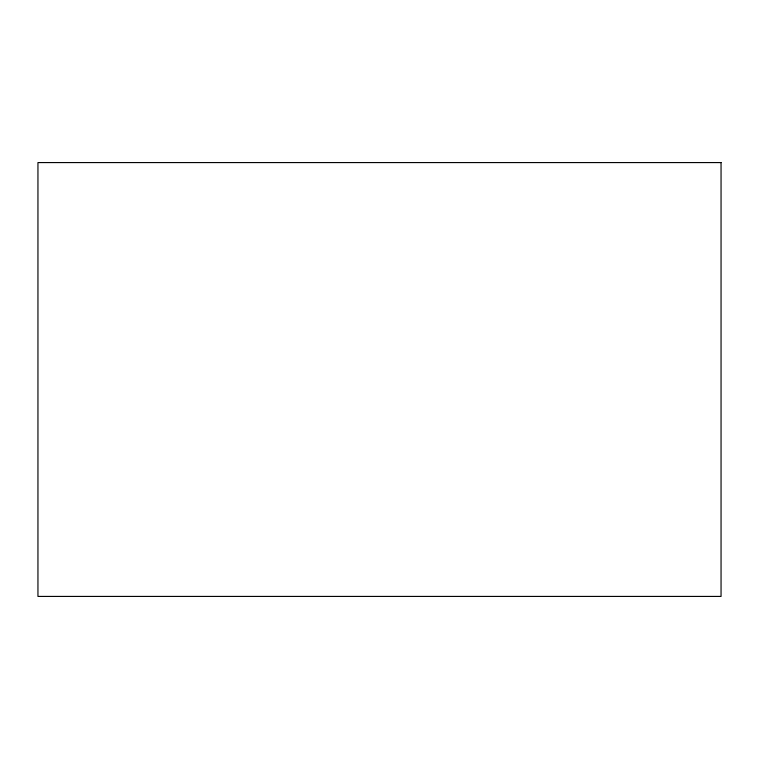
<?xml version="1.0" encoding="UTF-8"?>
<svg xmlns="http://www.w3.org/2000/svg" width="759" height="759" viewBox="0 0 759 759"><rect width="100%" height="100%" fill="white"/><g stroke="black" fill="none" stroke-linecap="round" stroke-linejoin="round"><path stroke-width="1.14" d="M721.05 162.578L37.95 162.578L37.95 596.422L721.05 596.422L721.05 162.578"/></g></svg>
